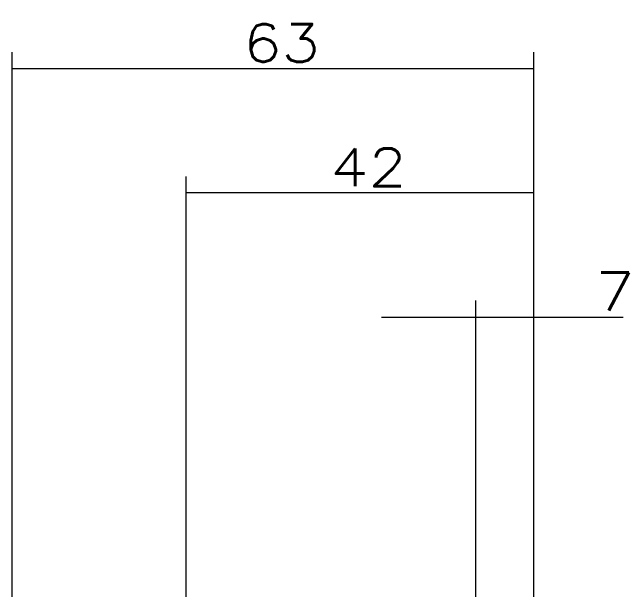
# Model space of a CAD drawing. Header units: millimetres. Extents: x -66 to 64, y -43 to 97.
# Drawn here: x -21 to 53.4, y 27 to 96.7 of the extents above; entities that cross this region are included whole.
import ezdxf

# ---------------------------------------------------------------- set-up
doc = ezdxf.new("R2010")
doc.units = ezdxf.units.MM
doc.layers.add('2', color=7, linetype='CONTINUOUS')
doc.layers.add('SK2', color=7, linetype='CONTINUOUS')
doc.styles.add('blockfont', font='simplex.shx')
doc.dimstyles.get("Standard").update_dxf_attribs({"dimtxt": 0.18, "dimasz": 0.18, "dimexe": 0.18, "dimexo": 0.0625, "dimgap": 0.09, "dimtad": 0, "dimtih": 1, "dimtoh": 1, "dimdec": 4, "dimzin": 0, "dimdsep": 46, "dimtxsty": 'Standard', "dimcen": 0.09, "dimadec": 0, "dimazin": 0, "dimtfac": 1, "dimtdec": 4, "dimtofl": 0, "dimtmove": 0, "dimatfit": 3, "dimfxl": 0, "dimtolj": 1, "dimtzin": 0, "dimarcsym": 0})

# ---------------------------------------------------------------- blocks, each defined once
blk = doc.blocks.new('DimnDraft3D1')
at = {"layer": '2', "color": 7, "linetype": 'Continuous', "lineweight": 13}
for p, q in [((0, 0), (0, 76.93)), ((42, 0), (42, 76.93)), ((42, 74.93), (0, 74.93))]:
    blk.add_line(p, q, dxfattribs=at)
for points in [[(0, 74.93), (4.749998, 75.555349), (4.750002, 74.304651), (0, 74.93)], [(42, 74.93), (37.250002, 74.304651), (37.249998, 75.555349), (42, 74.93)]]:
    blk.add_solid(points, dxfattribs=at)
at = {"layer": '2', "color": 7, "linetype": 'Continuous', "lineweight": 18, "insert": (17.391604, 75.739271), "char_height": 4.57, "attachment_point": 7, "line_spacing_factor": 0.903614, "style": 'blockfont'}
blk.add_mtext('\\W1.1795;42', dxfattribs=at)
blk = doc.blocks.new('DimnDraft3D2')
at = {"layer": '2', "color": 7, "linetype": 'Continuous', "lineweight": 13}
for p, q in [((35, 0), (35, 61.93)), ((42, 0), (42, 61.93)), ((23.575, 59.93), (52.772396, 59.93))]:
    blk.add_line(p, q, dxfattribs=at)
for points in [[(35, 59.93), (30.250002, 59.304651), (30.249998, 60.55535), (35, 59.93)], [(42, 59.93), (46.749998, 60.55535), (46.750002, 59.304651), (42, 59.93)]]:
    blk.add_solid(points, dxfattribs=at)
at = {"layer": '2', "color": 7, "linetype": 'Continuous', "lineweight": 18, "insert": (49.3925, 60.739271), "char_height": 4.57, "attachment_point": 7, "line_spacing_factor": 0.903614, "style": 'blockfont'}
blk.add_mtext('\\W1.2160;7', dxfattribs=at)
blk = doc.blocks.new('DimnDraft3D3')
at = {"layer": 'SK2', "color": 7, "linetype": 'Continuous', "lineweight": 13}
for p, q in [((-21, 0), (-21, 91.93)), ((42, 0), (42, 91.93)), ((42, 89.93), (-21, 89.93))]:
    blk.add_line(p, q, dxfattribs=at)
for points in [[(-21, 89.93), (-16.250002, 90.555349), (-16.249998, 89.30465), (-21, 89.93)], [(42, 89.93), (37.250002, 89.30465), (37.249998, 90.555349), (42, 89.93)]]:
    blk.add_solid(points, dxfattribs=at)
at = {"layer": 'SK2', "color": 7, "linetype": 'Continuous', "lineweight": 18, "insert": (6.891604, 90.739271), "char_height": 4.57, "attachment_point": 7, "line_spacing_factor": 0.903614, "style": 'blockfont'}
blk.add_mtext('\\W1.1795;63', dxfattribs=at)

msp = doc.modelspace()

# ---------------------------------------------------------------- dimensions: what is measured, and where the dimension line sits
at = {"layer": '2', "color": 7, "linetype": 'Continuous', "lineweight": 13}
for base, p2, picture, middle in [((0, 74.93), (0, 0), 'DimnDraft3D1', (21, 74.93)), ((35, 59.93), (35, 0), 'DimnDraft3D2', (50.5112, 59.93))]:
    dim = msp.add_linear_dim(base=base, p1=(42, 0), p2=p2, text='\\C7;<>', dimstyle='Standard', override={"dimtxt": 4.57, "dimasz": 4.75, "dimexe": 2, "dimexo": 0, "dimgap": 2.285, "dimtad": 1, "dimtih": 0, "dimdec": 3, "dimzin": 8, "dimtxsty": 'blockfont', "dimsah": 1, "dimclrd": 7, "dimclre": 7, "dimclrt": 7, "dimtm": -0.005, "dimtdec": 3, "dimtofl": 1, "dimtmove": 0}, dxfattribs=at)
    dim.commit()
    dim.dimension.update_dxf_attribs({"geometry": picture, "text_midpoint": middle, "dimtype": 160})
at = {"layer": 'SK2', "color": 7, "linetype": 'Continuous', "lineweight": 13}
dim = msp.add_linear_dim(base=(-21, 89.93), p1=(42, 0), p2=(-21, 0), text='\\C7;<>', dimstyle='Standard', override={"dimtxt": 4.57, "dimasz": 4.75, "dimexe": 2, "dimexo": 0, "dimgap": 2.285, "dimtad": 1, "dimtih": 0, "dimdec": 3, "dimzin": 8, "dimtxsty": 'blockfont', "dimsah": 1, "dimclrd": 7, "dimclre": 7, "dimclrt": 7, "dimtm": -0.005, "dimtdec": 3, "dimtofl": 1, "dimtmove": 0}, dxfattribs=at)
dim.commit()
dim.dimension.update_dxf_attribs({"geometry": 'DimnDraft3D3', "text_midpoint": (10.5, 89.93), "dimtype": 160})

doc.saveas('drawing.dxf')
